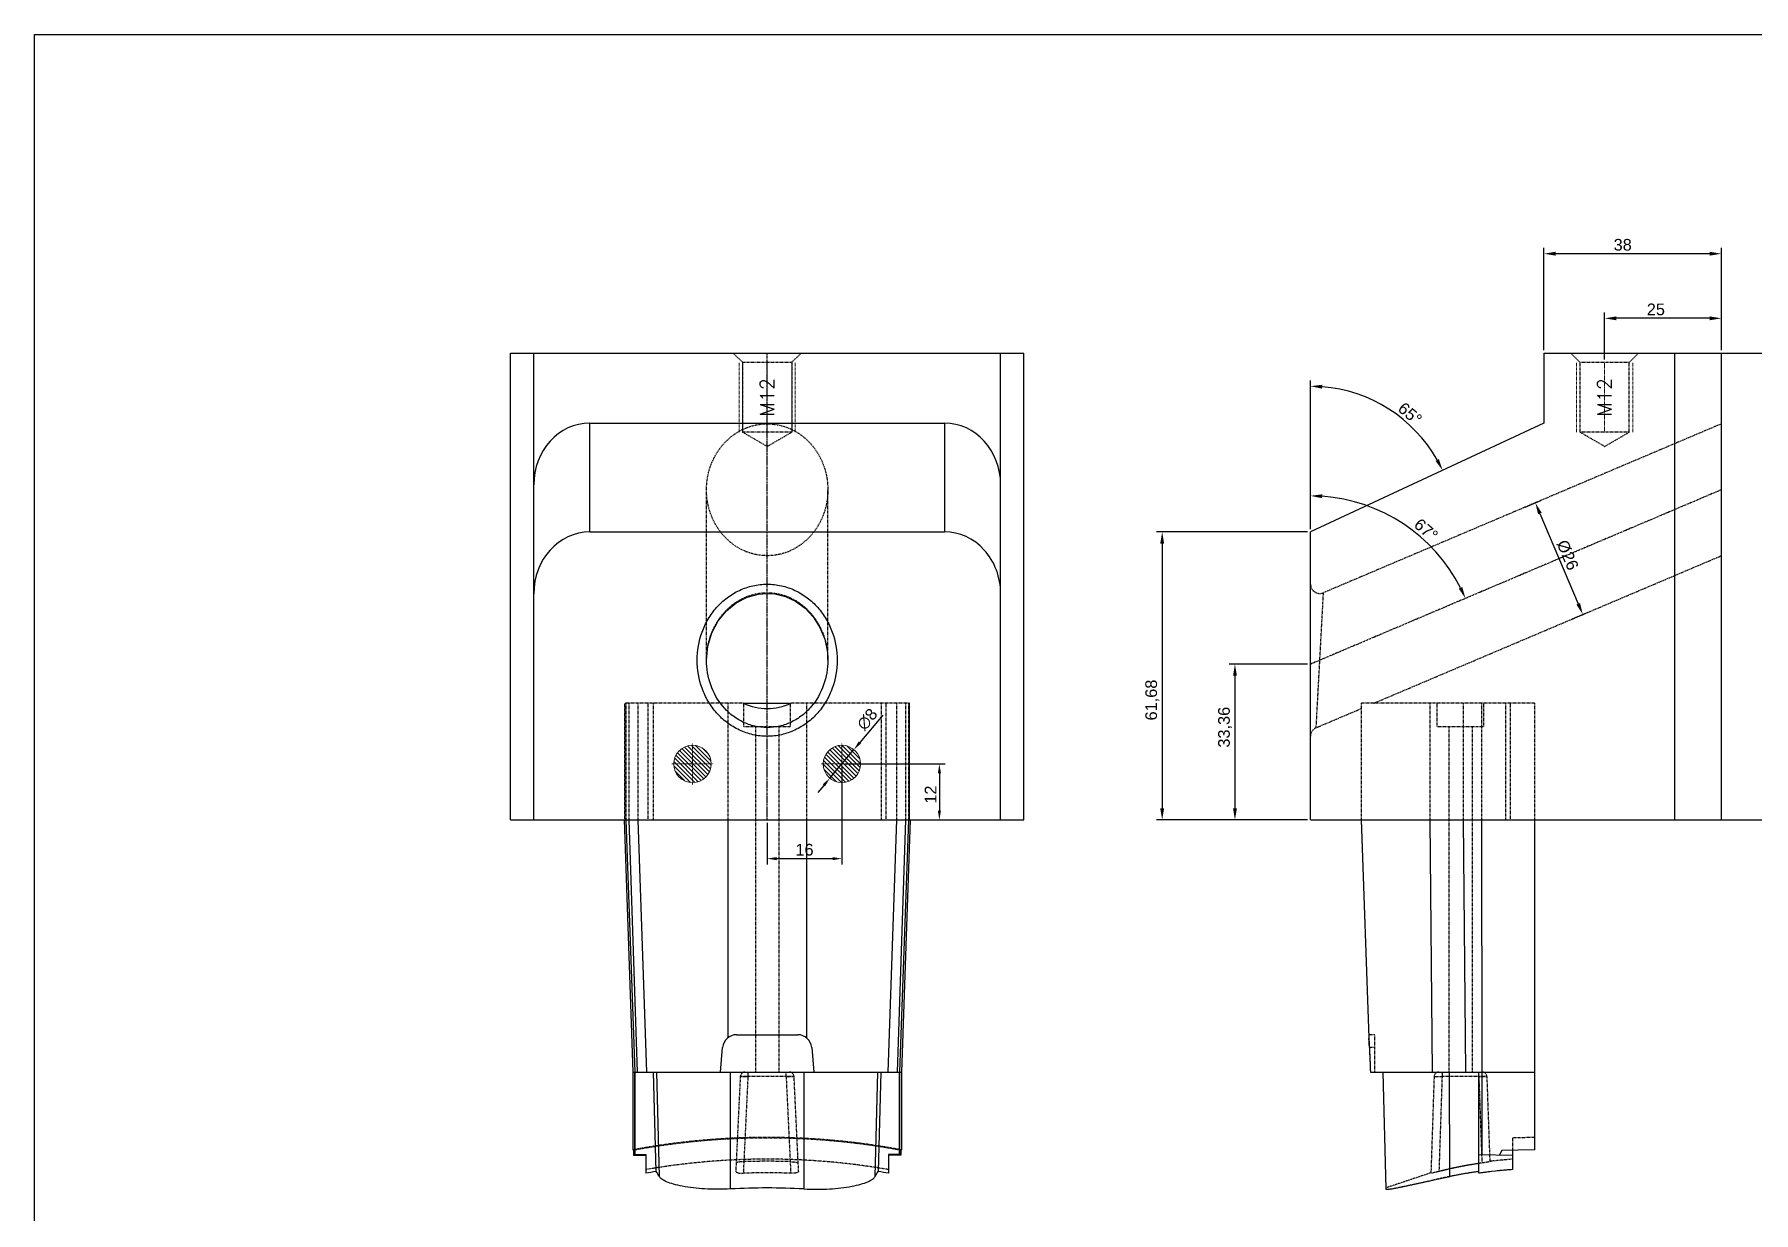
# Model space of a CAD drawing. Header units: millimetres. Extents: x 2676 to 3366, y 1408 to 1905.
# Drawn here: x 2675.9 to 3044.1, y 1652.3 to 1904.7 of the extents above; entities that cross this region are included whole.
import ezdxf
from ezdxf.enums import TextEntityAlignment as Align

# ---------------------------------------------------------------- set-up
doc = ezdxf.new("R2010")
doc.units = ezdxf.units.MM
doc.linetypes.add('CENTER', pattern=[0.6, 0.375, -0.075, 0.075, -0.075])
doc.linetypes.add('HIDDEN', pattern=[0.2, 0.1, -0.1])
doc.layers.add('DEFAULT_2', color=8, linetype='HIDDEN')
doc.layers.add('dim', color=3, linetype='Continuous')
doc.layers.add('insert', color=85, linetype='Continuous', lineweight=20)
doc.layers.add('screw', color=33, linetype='Continuous', lineweight=13)
doc.styles.get("Standard").update_dxf_attribs({"font": 'arial.ttf'})
doc.styles.add('TXT', font='txt.shx', dxfattribs={"bigfont": 'gbcbig.shx'})
doc.dimstyles.new('ISO-25', dxfattribs={"dimtxt": 2.5, "dimasz": 2.5, "dimexe": 1.25, "dimexo": 0.625, "dimtad": 1, "dimtxsty": 'Standard', "dimcen": 2.5, "dimadec": 0, "dimazin": 0, "dimtfac": 1, "dimtmove": 0, "dimatfit": 3, "dimfxl": 0, "dimarcsym": 0})

# ---------------------------------------------------------------- blocks, each defined once
blk = doc.blocks.new('*D46')
at = {"color": 0, "lineweight": -2, "transparency": 16777216}
for p, q in [((3012.16, 1835.05), (3012.16, 1845.11)), ((3037.16, 1837.05), (3037.16, 1845.11)), ((3034.66, 1843.86), (3014.66, 1843.86))]:
    blk.add_line(p, q, dxfattribs=at)
at = {"color": 0, "transparency": 16777216}
for points in [[(3014.66, 1844.27), (3014.66, 1843.44), (3012.16, 1843.86)], [(3034.66, 1844.27), (3034.66, 1843.44), (3037.16, 1843.86)]]:
    blk.add_solid(points, dxfattribs=at)
at = {"layer": 'Defpoints', "color": 0, "transparency": 16777216}
for p in [(3012.16, 1843.86), (3012.16, 1834.43), (3037.16, 1836.43)]:
    blk.add_point(p, dxfattribs=at)
at = {"color": 0, "transparency": 16777216, "insert": (3023.13, 1845.76), "char_height": 2.5, "attachment_point": 5}
blk.add_mtext('25', dxfattribs=at)
blk = doc.blocks.new('*D47')
at = {"color": 0, "lineweight": -2, "transparency": 16777216}
for p, q in [((2999.16, 1837.05), (2999.16, 1858.95)), ((3034.66, 1857.7), (3001.66, 1857.7)), ((3037.16, 1837.05), (3037.16, 1858.95))]:
    blk.add_line(p, q, dxfattribs=at)
at = {"color": 0, "transparency": 16777216}
for points in [[(3001.66, 1858.12), (3001.66, 1857.29), (2999.16, 1857.7)], [(3034.66, 1858.12), (3034.66, 1857.29), (3037.16, 1857.7)]]:
    blk.add_solid(points, dxfattribs=at)
at = {"layer": 'Defpoints', "color": 0, "transparency": 16777216}
for p in [(2999.16, 1857.7), (2999.16, 1836.43), (3037.16, 1836.43)]:
    blk.add_point(p, dxfattribs=at)
at = {"color": 0, "transparency": 16777216, "insert": (3016.03, 1859.6), "char_height": 2.5, "attachment_point": 5}
blk.add_mtext('38', dxfattribs=at)
blk = doc.blocks.new('*D48')
at = {"color": 0, "lineweight": -2, "transparency": 16777216}
for p, q in [((2948.54, 1798.11), (2916.15, 1798.11)), ((2917.4, 1795.61), (2917.4, 1738.93)), ((2948.54, 1736.43), (2916.15, 1736.43))]:
    blk.add_line(p, q, dxfattribs=at)
at = {"color": 0, "transparency": 16777216}
for points in [[(2916.98, 1795.61), (2917.82, 1795.61), (2917.4, 1798.11)], [(2916.98, 1738.93), (2917.82, 1738.93), (2917.4, 1736.43)]]:
    blk.add_solid(points, dxfattribs=at)
at = {"layer": 'Defpoints', "color": 0, "transparency": 16777216}
for p in [(2949.16, 1798.11), (2917.4, 1736.43), (2949.16, 1736.43)]:
    blk.add_point(p, dxfattribs=at)
at = {"color": 0, "transparency": 16777216, "insert": (2915.27, 1762.1), "char_height": 2.5, "attachment_point": 5, "rotation": 90}
blk.add_mtext('61,68', dxfattribs=at)
blk = doc.blocks.new('*D49')
at = {"color": 0, "lineweight": -2, "transparency": 16777216}
for p, q in [((2948.54, 1769.79), (2931.73, 1769.79)), ((2932.98, 1767.29), (2932.98, 1738.93)), ((2948.54, 1736.43), (2931.73, 1736.43))]:
    blk.add_line(p, q, dxfattribs=at)
at = {"color": 0, "transparency": 16777216}
for points in [[(2932.57, 1767.29), (2933.4, 1767.29), (2932.98, 1769.79)], [(2932.57, 1738.93), (2933.4, 1738.93), (2932.98, 1736.43)]]:
    blk.add_solid(points, dxfattribs=at)
at = {"layer": 'Defpoints', "color": 0, "transparency": 16777216}
for p in [(2949.16, 1769.79), (2932.98, 1736.43), (2949.16, 1736.43)]:
    blk.add_point(p, dxfattribs=at)
at = {"color": 0, "transparency": 16777216, "insert": (2930.86, 1756.28), "char_height": 2.5, "attachment_point": 5, "rotation": 90}
blk.add_mtext('33,36', dxfattribs=at)
blk = doc.blocks.new('*D50')
at = {"color": 0, "lineweight": -2, "transparency": 16777216}
blk.add_line((2949.16, 1798.73), (2949.16, 1807.09), dxfattribs=at)
blk.add_arc((2949.16, 1769.79), 36.05, 26.9739, 86.0261, dxfattribs=at)
at = {"color": 0, "transparency": 16777216}
for points in [[(2951.65, 1805.33), (2951.68, 1806.17), (2949.16, 1805.84)], [(2981.67, 1786.31), (2980.92, 1785.96), (2982.35, 1783.87)]]:
    blk.add_solid(points, dxfattribs=at)
at = {"layer": 'Defpoints', "color": 0, "transparency": 16777216}
for p in [(3037.16, 1807.14), (2962.86, 1803.13), (2949.16, 1798.11), (2949.16, 1769.79), (2949.16, 1736.43)]:
    blk.add_point(p, dxfattribs=at)
at = {"color": 0, "transparency": 16777216, "insert": (2973.91, 1798.56), "char_height": 2.5, "attachment_point": 5, "rotation": 319.3014}
blk.add_mtext('67°', dxfattribs=at)
blk = doc.blocks.new('*D51')
at = {"color": 0, "lineweight": -2, "transparency": 16777216}
blk.add_line((2949.16, 1798.73), (2949.16, 1830.57), dxfattribs=at)
blk.add_arc((2949.16, 1798.11), 31.21, 29.591, 85.409, dxfattribs=at)
at = {"color": 0, "transparency": 16777216}
for points in [[(2951.64, 1828.8), (2951.68, 1829.63), (2949.16, 1829.32)], [(2976.67, 1813.71), (2975.93, 1813.33), (2977.45, 1811.3)]]:
    blk.add_solid(points, dxfattribs=at)
at = {"layer": 'Defpoints', "color": 0, "transparency": 16777216}
for p in [(2960.69, 1827.11), (2999.16, 1821.43), (2949.16, 1798.11), (2949.16, 1798.11), (2949.16, 1736.43)]:
    blk.add_point(p, dxfattribs=at)
at = {"color": 0, "transparency": 16777216, "insert": (2970.48, 1823.44), "char_height": 2.5, "attachment_point": 5, "rotation": 319.9171}
blk.add_mtext('65°', dxfattribs=at)
blk = doc.blocks.new('*D52')
at = {"color": 0, "lineweight": -2, "transparency": 16777216}
for p, q in [((2995.13, 1803.42), (2998.47, 1804.84)), ((2998.3, 1802.05), (3006.51, 1782.72)), ((3005.29, 1779.49), (3008.63, 1780.91))]:
    blk.add_line(p, q, dxfattribs=at)
at = {"color": 0, "transparency": 16777216}
for points in [[(2998.68, 1802.21), (2997.92, 1801.89), (2997.32, 1804.35)], [(3006.89, 1782.88), (3006.12, 1782.56), (3007.48, 1780.42)]]:
    blk.add_solid(points, dxfattribs=at)
at = {"layer": 'Defpoints', "color": 0, "transparency": 16777216}
for p in [(2994.55, 1803.18), (3004.71, 1779.24), (3007.48, 1780.42)]:
    blk.add_point(p, dxfattribs=at)
at = {"color": 0, "transparency": 16777216, "insert": (3004.22, 1793.15), "char_height": 2.5, "attachment_point": 5, "rotation": 293}
blk.add_mtext('%%c26', dxfattribs=at)
blk = doc.blocks.new('*D53')
at = {"color": 0, "lineweight": -2, "transparency": 16777216}
for p, q in [((3032.64, 1836.43), (3060.01, 1836.43)), ((3058.76, 1833.93), (3058.76, 1738.93)), ((3032.64, 1736.43), (3060.01, 1736.43))]:
    blk.add_line(p, q, dxfattribs=at)
at = {"color": 0, "transparency": 16777216}
for points in [[(3058.35, 1833.93), (3059.18, 1833.93), (3058.76, 1836.43)], [(3058.35, 1738.93), (3059.18, 1738.93), (3058.76, 1736.43)]]:
    blk.add_solid(points, dxfattribs=at)
at = {"layer": 'Defpoints', "color": 0, "transparency": 16777216}
for p in [(3032.02, 1836.43), (3032.02, 1736.43), (3058.76, 1736.43)]:
    blk.add_point(p, dxfattribs=at)
at = {"color": 0, "transparency": 16777216, "insert": (3056.86, 1789.9), "char_height": 2.5, "attachment_point": 5, "rotation": 90}
blk.add_mtext('100', dxfattribs=at)
blk = doc.blocks.new('*D54')
at = {"layer": 'Defpoints', "color": 0, "transparency": 16777216}
for p in [(2848.8, 1748.43), (2832.8, 1736.43), (2848.8, 1728.13)]:
    blk.add_point(p, dxfattribs=at)
at = {"layer": 'dim', "color": 0, "lineweight": -2, "transparency": 16777216}
for p, q in [((2848.8, 1747.8), (2848.8, 1726.88)), ((2832.8, 1735.8), (2832.8, 1726.88)), ((2834.8, 1728.13), (2846.8, 1728.13))]:
    blk.add_line(p, q, dxfattribs=at)
at = {"layer": 'dim', "color": 0, "transparency": 16777216}
for points in [[(2834.8, 1728.47), (2834.8, 1727.8), (2832.8, 1728.13)], [(2846.8, 1728.47), (2846.8, 1727.8), (2848.8, 1728.13)]]:
    blk.add_solid(points, dxfattribs=at)
at = {"layer": 'dim', "color": 0, "transparency": 16777216, "insert": (2840.8, 1730.03), "char_height": 2.5, "attachment_point": 5}
blk.add_mtext('16', dxfattribs=at)
blk = doc.blocks.new('insert_cir_8')
at = {"layer": 'insert'}
h = blk.add_hatch(dxfattribs=at)
h.set_pattern_fill('_ANSI31', color=123, scale=0.2, angle=90)
h.set_pattern_definition([(135, (1868.07995, -100.108), (-0.4490128, -0.4490128), [])])
h.paths.add_polyline_path([(-4, 0, 1), (4, 0, 1)])
at = {"layer": 'insert', "color": 1, "linetype": 'CENTER', "ltscale": 0.248791}
for p, q in [((0, -4.4), (0, 4.4)), ((-4.4, 0), (4.4, 0))]:
    blk.add_line(p, q, dxfattribs=at)
at = {"layer": 'insert'}
blk.add_circle((0, 0), 4, dxfattribs=at)
blk = doc.blocks.new('*D55')
at = {"layer": 'Defpoints', "color": 0, "transparency": 16777216}
for p in [(2851.37, 1751.49), (2846.23, 1745.36)]:
    blk.add_point(p, dxfattribs=at)
at = {"layer": 'dim', "color": 0, "lineweight": -2, "transparency": 16777216}
for p, q in [((2857.55, 1758.85), (2852.66, 1753.02)), ((2846.23, 1745.36), (2851.37, 1751.49)), ((2844.94, 1743.83), (2843.65, 1742.3))]:
    blk.add_line(p, q, dxfattribs=at)
at = {"layer": 'dim', "color": 0, "transparency": 16777216}
for points in [[(2852.4, 1753.23), (2852.91, 1752.8), (2851.37, 1751.49)], [(2844.68, 1744.05), (2845.19, 1743.62), (2846.23, 1745.36)]]:
    blk.add_solid(points, dxfattribs=at)
at = {"layer": 'dim', "color": 0, "transparency": 16777216, "insert": (2854.24, 1757.97), "char_height": 2.5, "attachment_point": 5, "rotation": 49.9708}
blk.add_mtext('∅8', dxfattribs=at)
blk = doc.blocks.new('*D56')
at = {"layer": 'Defpoints', "color": 0, "transparency": 16777216}
for p in [(2848.8, 1748.43), (2848.8, 1736.43), (2869.68, 1736.43)]:
    blk.add_point(p, dxfattribs=at)
at = {"layer": 'dim', "color": 0, "lineweight": -2, "transparency": 16777216}
for p, q in [((2849.42, 1748.43), (2870.93, 1748.43)), ((2869.68, 1746.43), (2869.68, 1738.43)), ((2849.42, 1736.43), (2870.93, 1736.43))]:
    blk.add_line(p, q, dxfattribs=at)
at = {"layer": 'dim', "color": 0, "transparency": 16777216}
for points in [[(2869.35, 1746.43), (2870.02, 1746.43), (2869.68, 1748.43)], [(2869.35, 1738.43), (2870.02, 1738.43), (2869.68, 1736.43)]]:
    blk.add_solid(points, dxfattribs=at)
at = {"layer": 'dim', "color": 0, "transparency": 16777216, "insert": (2867.8, 1741.85), "char_height": 2.5, "attachment_point": 5, "rotation": 90}
blk.add_mtext('12', dxfattribs=at)

msp = doc.modelspace()

# ---------------------------------------------------------------- linework, layer by layer
at = {"color": 7, "linetype": 'Continuous'}
for p, q in [((2777.798, 1736.425), (2777.798, 1836.425)), ((2777.798, 1836.425), (2887.798, 1836.425)), ((2782.798, 1736.425), (2782.798, 1836.425)), ((2882.798, 1736.425), (2882.798, 1836.425)), ((2887.798, 1736.425), (2887.798, 1836.425)), ((2999.163, 1836.425), (2999.163, 1821.425)), ((2999.163, 1836.425), (3037.163, 1836.425)), ((3027.163, 1736.425), (3027.163, 1836.425)), ((3037.163, 1736.425), (3037.163, 1836.425)), ((2794.798, 1798.11), (2794.798, 1821.425)), ((2794.798, 1821.425), (2870.798, 1821.425)), ((2870.798, 1821.425), (2870.798, 1798.11)), ((2999.163, 1821.425), (2949.163, 1798.11)), ((2794.798, 1798.11), (2870.798, 1798.11)), ((2949.163, 1736.425), (2949.163, 1798.11)), ((2819.798, 1770.634), (2819.798, 1770.639)), ((2845.798, 1770.634), (2845.798, 1770.632)), ((2827.671, 1761.425), (2837.925, 1761.425)), ((2777.798, 1736.425), (2887.798, 1736.425)), ((2802.139, 1736.425), (2804.026, 1682.419)), ((2802.549, 1736.425), (2804.433, 1682.419)), ((2803.144, 1736.425), (2804.962, 1682.419)), ((2805.114, 1736.425), (2806.932, 1682.419)), ((2824.376, 1736.425), (2824.376, 1689.764)), ((2841.22, 1736.425), (2841.22, 1689.764)), ((2860.482, 1736.425), (2858.664, 1682.419)), ((2862.452, 1736.425), (2860.634, 1682.419)), ((2863.048, 1736.425), (2861.163, 1682.419)), ((2863.458, 1736.425), (2861.57, 1682.419)), ((2949.163, 1736.425), (3037.163, 1736.425)), ((2960.042, 1736.425), (2961.672, 1689.764)), ((2974.726, 1736.425), (2975.225, 1682.419)), ((2981.894, 1736.425), (2982.394, 1682.419)), ((2985.778, 1736.425), (2985.846, 1682.419)), ((2997.163, 1736.425), (2997.163, 1665.76)), ((2826.247, 1690.419), (2839.349, 1690.419)), ((2822.798, 1682.419), (2823.258, 1687.68)), ((2842.338, 1687.68), (2842.798, 1682.419)), ((2804.026, 1682.419), (2804.026, 1665.76)), ((2804.026, 1682.419), (2804.433, 1682.419)), ((2804.433, 1682.419), (2804.433, 1664.727)), ((2804.47, 1664.738), (2804.47, 1682.419)), ((2804.47, 1682.419), (2861.126, 1682.419)), ((2809.021, 1661.111), (2808.461, 1682.419)), ((2809.091, 1682.419), (2809.674, 1660.053)), ((2824.953, 1657.387), (2824.953, 1682.419)), ((2840.643, 1682.419), (2840.643, 1657.387)), ((2855.922, 1660.053), (2856.505, 1682.419)), ((2857.136, 1682.419), (2856.575, 1661.111)), ((2861.126, 1664.738), (2861.126, 1682.419)), ((2861.163, 1682.419), (2861.163, 1664.727)), ((2861.163, 1682.419), (2861.57, 1682.419)), ((2861.57, 1682.419), (2861.57, 1665.76)), ((2961.997, 1682.419), (2997.163, 1682.419)), ((2964.628, 1682.419), (2965.283, 1657.387)), ((2979.025, 1660.053), (2978.966, 1682.419)), ((2985.203, 1660.741), (2985.203, 1682.419)), ((2985.846, 1682.419), (2985.846, 1664.727)), ((2804.278, 1665.62), (2804.026, 1665.76)), ((2804.196, 1665.666), (2804.196, 1664.612)), ((2804.196, 1664.612), (2804.433, 1664.727)), ((2804.196, 1664.612), (2806.794, 1664.612)), ((2804.298, 1664.662), (2804.278, 1665.62)), ((2804.47, 1664.738), (2806.794, 1664.738)), ((2806.794, 1664.738), (2806.794, 1660.741)), ((2858.802, 1664.738), (2858.802, 1660.741)), ((2861.126, 1664.738), (2858.802, 1664.738)), ((2861.4, 1664.612), (2858.802, 1664.612)), ((2861.4, 1664.612), (2861.163, 1664.727)), ((2861.318, 1665.62), (2861.298, 1664.662)), ((2861.57, 1665.76), (2861.318, 1665.62)), ((2861.4, 1665.666), (2861.4, 1664.612)), ((2985.203, 1664.738), (2992.44, 1664.612)), ((2990.161, 1665.62), (2989.611, 1664.662)), ((2997.163, 1665.76), (2990.161, 1665.62)), ((2992.44, 1665.666), (2992.44, 1661.534))]:
    msp.add_line(p, q, dxfattribs=at)
at = {"color": 1, "linetype": 'CENTER', "ltscale": 1.243955}
msp.add_line((2832.798, 1736.425), (2832.798, 1836.425), dxfattribs=at)
msp.add_lwpolyline([(2675.855, 1904.679), (3366.176, 1904.679), (3366.176, 1407.512), (2675.855, 1407.512)], close=True)
at = {"color": 7, "linetype": 'Continuous'}
for points in [[(2819.798, 1770.639), (2820.085, 1773.62), (2820.942, 1776.495), (2822.303, 1779.067), (2824.078, 1781.234), (2826.176, 1782.934), (2828.503, 1784.126), (2830.954, 1784.785), (2832.798, 1784.93)], [(2832.798, 1784.93), (2834.411, 1784.819), (2836.699, 1784.27), (2838.894, 1783.259), (2840.914, 1781.799), (2842.677, 1779.923), (2844.111, 1777.674), (2845.142, 1775.116), (2845.703, 1772.357), (2845.798, 1770.632)]]:
    msp.add_lwpolyline(points, dxfattribs=at)
for centre, radius, start, end in [((2826.247, 1687.419), 3, 90, 175), ((2839.349, 1687.419), 3, 5, 90), ((5191.897, 1777.681), 2231.933, 182.311027, 182.446211), ((2832.798, 1511.425), 151.563, 99.02565, 99.87939), ((2832.798, 1511.425), 151.563, 80.12061, 80.97435), ((2996.902, 1574.291), 87.605, 97.67439, 101.77447), ((2998.405, 1573.74), 87.996, 93.88713, 98.6289), ((2832.798, 1509.81), 147.785, 86.95725, 93.04275)]:
    msp.add_arc(centre, radius, start, end, dxfattribs=at)
for centre, major_axis, ratio, start_param, end_param in [((2794.798, 1808.184), (0, 13.241), 0.9063078, 0, 1.5707963), ((2870.798, 1808.184), (0, 13.241), 0.9063078, -1.5707963, 0), ((2794.798, 1784.869), (0, 13.241), 0.9063078, 0, 1.5707963), ((2870.798, 1784.869), (0, -13.241), 0.9063078, 1.5707963, 3.1415927), ((2832.798, 1774.403), (0, 14.123), 0.9205049, 2.7362133, 3.546972), ((2819.499, 1664.718), (15.075, 0), 0.0174551, 3.0628674, 3.105604), ((2846.098, 1664.718), (15.075, 0), 0.0174551, 0.0359887, 0.0787252)]:
    msp.add_ellipse(centre, major_axis=major_axis, ratio=ratio, start_param=start_param, end_param=end_param, dxfattribs=at)
for points, knots in [([(2832.798, 1754.339), (2831.775, 1754.339), (2829.723, 1754.568), (2826.801, 1755.577), (2824.159, 1757.181), (2821.899, 1759.287), (2820.089, 1761.789), (2818.339, 1765.502), (2817.438, 1770.635), (2818.339, 1775.768), (2820.09, 1779.48), (2821.899, 1781.982), (2824.159, 1784.088), (2826.801, 1785.692), (2829.723, 1786.7), (2831.775, 1786.93), (2832.798, 1786.93)], [0, 0, 0, 0, 0.0625418, 0.1250834, 0.187637, 0.2501975, 0.3127658, 0.3753395, 0.5000133, 0.6246828, 0.6872516, 0.7498142, 0.8123688, 0.8749182, 0.9374592, 1, 1, 1, 1]), ([(2832.798, 1786.93), (2833.821, 1786.93), (2835.873, 1786.7), (2838.795, 1785.692), (2841.437, 1784.087), (2843.697, 1781.982), (2845.507, 1779.479), (2847.258, 1775.767), (2848.158, 1770.634), (2847.257, 1765.5), (2845.506, 1761.789), (2843.697, 1759.287), (2841.437, 1757.181), (2838.795, 1755.577), (2835.873, 1754.568), (2833.821, 1754.339), (2832.798, 1754.339)], [0, 0, 0, 0, 0.0625418, 0.1250834, 0.187637, 0.2501975, 0.3127658, 0.3753395, 0.5000133, 0.6246828, 0.6872516, 0.7498142, 0.8123688, 0.8749182, 0.9374592, 1, 1, 1, 1]), ([(2832.798, 1756.18), (2831.9, 1756.18), (2830.098, 1756.389), (2827.542, 1757.305), (2825.245, 1758.752), (2822.653, 1761.256), (2820.399, 1765.242), (2819.798, 1768.846), (2819.798, 1770.634)], [0, 0, 0, 0, 0.125291, 0.2505653, 0.3758372, 0.50109, 0.7504989, 1, 1, 1, 1]), ([(2845.798, 1770.632), (2845.798, 1768.844), (2845.196, 1765.241), (2842.943, 1761.255), (2840.351, 1758.751), (2838.054, 1757.304), (2835.498, 1756.389), (2833.696, 1756.18), (2832.798, 1756.18)], [0, 0, 0, 0, 0.2495058, 0.4989076, 0.624155, 0.7494249, 0.8747044, 1, 1, 1, 1]), ([(2961.672, 1689.764), (2961.677, 1689.622), (2961.713, 1688.928), (2961.756, 1688.234), (2961.779, 1687.68)], [0, 0, 0, 0, 0.2036731, 1, 1, 1, 1]), ([(2809.674, 1660.053), (2809.621, 1660.156), (2809.426, 1660.522), (2809.205, 1660.875), (2809.021, 1661.111)], [0, 0, 0, 0, 0.2788136, 1, 1, 1, 1]), ([(2855.922, 1660.053), (2855.975, 1660.156), (2856.17, 1660.522), (2856.391, 1660.875), (2856.575, 1661.111)], [0, 0, 0, 0, 0.2788131, 1, 1, 1, 1]), ([(2824.953, 1657.387), (2823.106, 1657.289), (2819.644, 1657.286), (2815.55, 1657.731), (2812.842, 1658.345), (2811.354, 1658.84), (2810.304, 1659.364), (2809.794, 1659.818), (2809.674, 1660.053)], [0, 0, 0, 0, 0.3504898, 0.6544311, 0.7772408, 0.8762646, 0.9500489, 1, 1, 1, 1]), ([(2840.643, 1657.387), (2842.491, 1657.289), (2845.953, 1657.286), (2850.046, 1657.731), (2852.755, 1658.345), (2854.242, 1658.84), (2855.292, 1659.364), (2855.802, 1659.818), (2855.922, 1660.053)], [0, 0, 0, 0, 0.350521, 0.6544557, 0.7772648, 0.8762734, 0.9500549, 1, 1, 1, 1]), ([(2965.283, 1657.387), (2965.284, 1657.358), (2965.354, 1657.325), (2965.442, 1657.316), (2965.621, 1657.31), (2965.917, 1657.337), (2966.601, 1657.429), (2967.736, 1657.641), (2969.409, 1657.987), (2971.449, 1658.428), (2973.788, 1658.938), (2976.345, 1659.489), (2978.117, 1659.863), (2979.025, 1660.053)], [0, 0, 0, 0, 0.006245, 0.0122091, 0.020404, 0.0436933, 0.076161, 0.1673647, 0.2905568, 0.4410351, 0.613305, 0.8017384, 1, 1, 1, 1])]:
    msp.add_open_spline(points, degree=3, knots=knots, dxfattribs=at)
at = {"layer": 'DEFAULT_2', "color": 8, "linetype": 'HIDDEN'}
for p, q in [((2825.548, 1836.425), (2827.548, 1834.425)), ((2827.548, 1834.425), (2827.548, 1819.456)), ((2838.048, 1834.425), (2827.548, 1834.425)), ((2840.048, 1836.425), (2838.048, 1834.425)), ((2838.048, 1834.425), (2838.048, 1819.456)), ((3006.913, 1834.425), (3004.913, 1836.425)), ((3006.913, 1819.456), (3006.913, 1834.425)), ((3017.413, 1834.425), (3006.913, 1834.425)), ((3017.413, 1834.425), (3019.413, 1836.425)), ((3017.413, 1819.456), (3017.413, 1834.425)), ((2832.798, 1816.425), (2827.548, 1819.456)), ((2838.048, 1819.456), (2827.548, 1819.456)), ((2832.798, 1816.425), (2838.048, 1819.456)), ((3037.163, 1821.262), (2951.945, 1785.089)), ((3012.163, 1816.425), (3006.913, 1819.456)), ((3017.413, 1819.456), (3006.913, 1819.456)), ((3012.163, 1816.425), (3017.413, 1819.456)), ((2819.798, 1770.634), (2819.798, 1807.139)), ((2845.798, 1770.634), (2845.798, 1807.139)), ((2962.739, 1761.425), (3037.163, 1793.016)), ((2950.382, 1756.18), (2951.945, 1785.089)), ((2802.322, 1736.425), (2802.322, 1761.425)), ((2827.671, 1761.425), (2802.325, 1761.425)), ((2802.359, 1761.425), (2802.359, 1736.425)), ((2802.549, 1761.425), (2802.549, 1736.425)), ((2803.144, 1761.425), (2803.144, 1736.425)), ((2805.114, 1761.425), (2805.114, 1736.425)), ((2807.322, 1736.425), (2807.322, 1761.425)), ((2808.359, 1761.425), (2808.359, 1736.425)), ((2824.376, 1761.425), (2824.376, 1736.425)), ((2827.798, 1756.425), (2827.798, 1761.425)), ((2837.798, 1756.425), (2837.798, 1761.425)), ((2863.274, 1761.425), (2837.925, 1761.425)), ((2841.22, 1761.425), (2841.22, 1736.425)), ((2857.238, 1761.425), (2857.238, 1736.425)), ((2858.274, 1736.425), (2858.274, 1761.425)), ((2860.482, 1761.425), (2860.482, 1736.425)), ((2862.452, 1761.425), (2862.452, 1736.425)), ((2863.048, 1761.425), (2863.048, 1736.425)), ((2863.234, 1761.425), (2863.234, 1736.425)), ((2863.271, 1736.425), (2863.271, 1761.425)), ((2950.382, 1756.18), (2960.042, 1760.28)), ((2960.042, 1761.425), (2960.042, 1736.425)), ((2997.163, 1761.425), (2960.042, 1761.425)), ((2974.726, 1761.425), (2974.726, 1736.425)), ((2976.277, 1756.425), (2976.277, 1761.425)), ((2981.894, 1761.425), (2981.894, 1736.425)), ((2985.778, 1761.425), (2985.778, 1736.425)), ((2986.277, 1756.425), (2986.277, 1761.425)), ((2990.947, 1761.425), (2990.947, 1736.425)), ((2991.983, 1736.425), (2991.983, 1761.425)), ((2997.163, 1761.425), (2997.163, 1736.425)), ((2827.798, 1756.425), (2837.798, 1756.425)), ((2830.298, 1756.425), (2830.298, 1682.419)), ((2835.298, 1756.425), (2835.298, 1682.419)), ((2976.277, 1756.425), (2986.276, 1756.425)), ((2978.777, 1756.425), (2978.777, 1682.419)), ((2983.777, 1756.425), (2983.777, 1682.419)), ((2962.928, 1690.419), (2961.649, 1690.419)), ((2962.928, 1682.419), (2962.928, 1690.419)), ((2961.726, 1688.741), (2961.72, 1688.837)), ((2962.928, 1687.68), (2961.779, 1687.68)), ((2804.433, 1682.419), (2804.47, 1682.419)), ((2827.031, 1681.462), (2826.063, 1661.132)), ((2827.752, 1660.748), (2828.738, 1681.447)), ((2828.738, 1681.449), (2828.738, 1682.419)), ((2836.858, 1681.447), (2828.738, 1681.447)), ((2836.858, 1681.447), (2836.858, 1682.419)), ((2836.858, 1681.447), (2837.844, 1660.748)), ((2839.533, 1661.132), (2838.565, 1681.462)), ((2861.126, 1682.419), (2861.163, 1682.419)), ((2975.632, 1681.447), (2974.951, 1660.748)), ((2977.34, 1681.462), (2976.67, 1661.132)), ((2977.34, 1682.419), (2977.34, 1681.462)), ((2985.216, 1681.462), (2977.34, 1681.462)), ((2985.216, 1681.462), (2985.87, 1662.939)), ((2986.924, 1681.449), (2987.566, 1663.229)), ((2997.163, 1668.419), (2992.44, 1668.296)), ((2992.44, 1668.295), (2992.44, 1665.666)), ((2974.953, 1660.834), (2965.279, 1657.596)), ((2992.44, 1663.77), (2987.563, 1663.309))]:
    msp.add_line(p, q, dxfattribs=at)
at = {"layer": 'DEFAULT_2', "color": 1, "linetype": 'CENTER', "ltscale": 1.078696}
msp.add_line((3037.163, 1807.139), (2949.163, 1769.785), dxfattribs=at)
at = {"layer": 'DEFAULT_2', "color": 8, "linetype": 'HIDDEN'}
for centre, radius, start, end in [((2951.163, 1786.93), 2, 180, 293), ((2951.163, 1754.339), 2, 113, 180), ((2879.43, 1684.017), 82.431, 2.964, 3.2858), ((2905.263, 1685.369), 56.563, 2.55532, 2.94928), ((2911.691, 1685.658), 50.128, 2.31206, 2.55239), ((5220.642, 1778.795), 2260.7, 182.309854, 182.443317), ((2828.035, 1681.414), 1.005, 90, 177.27254), ((2837.561, 1681.414), 1.005, 2.72746, 90), ((2976.637, 1681.414), 1.005, 90, 178.11338), ((2985.919, 1681.414), 1.005, 2.02008, 90), ((2832.798, 1511.425), 156.994, 79.43973, 100.56027), ((2832.798, 1511.425), 156.871, 79.49449, 100.50551), ((2832.798, 1511.425), 152.345, 80.17182, 99.82818), ((2832.798, 1512.749), 148.086, 88.04733, 91.95267), ((2832.798, 1510.758), 152.551, 88.14885, 91.85115), ((2998.412, 1574.775), 89.052, 98.09681, 104.13188), ((2998.408, 1574.796), 89.03, 98.53075, 104.13263), ((2996.905, 1574.272), 87.624, 99.43688, 100.4077), ((2996.891, 1574.356), 87.539, 99.04094, 99.43678), ((2996.915, 1574.199), 87.698, 97.67493, 99.04045), ((2998.421, 1574.703), 89.125, 98.096, 98.53017), ((2998.396, 1573.809), 87.927, 97.04793, 98.62987), ((2998.402, 1573.768), 87.968, 93.88648, 96.05397), ((2960.007, 1696.329), 39.447, 280.00961, 280.97105), ((2931.171, 1838.516), 184.532, 281.7592, 282.06954), ((2868.609, 2131.424), 484.046, 282.06154, 282.29599), ((3104.128, 1060.345), 612.617, 101.783323, 102.123745), ((2996.871, 1574.45), 87.443, 100.40698, 101.77607)]:
    msp.add_arc(centre, radius, start, end, dxfattribs=at)
msp.add_ellipse((2832.798, 1807.139), major_axis=(0, -14.123), ratio=0.9205049, dxfattribs=at)
for points, knots in [([(2819.798, 1770.639), (2819.799, 1772.427), (2820.4, 1776.029), (2822.654, 1780.015), (2825.246, 1782.518), (2827.542, 1783.964), (2830.098, 1784.879), (2831.9, 1785.089), (2832.798, 1785.089)], [0, 0, 0, 0, 0.2495059, 0.4989077, 0.6241551, 0.7494249, 0.8747045, 1, 1, 1, 1]), ([(2832.798, 1785.089), (2833.696, 1785.089), (2835.499, 1784.879), (2838.055, 1783.964), (2840.351, 1782.517), (2842.944, 1780.013), (2845.197, 1776.026), (2845.798, 1772.422), (2845.798, 1770.634)], [0, 0, 0, 0, 0.125291, 0.2505653, 0.3758372, 0.50109, 0.7504989, 1, 1, 1, 1]), ([(2961.692, 1689.336), (2961.69, 1689.374), (2961.682, 1689.517), (2961.675, 1689.66), (2961.672, 1689.764)], [0, 0, 0, 0, 0.2693486, 1, 1, 1, 1]), ([(2961.72, 1688.837), (2961.718, 1688.881), (2961.708, 1689.047), (2961.698, 1689.213), (2961.692, 1689.336)], [0, 0, 0, 0, 0.2622834, 1, 1, 1, 1]), ([(2827.031, 1681.462), (2827.031, 1681.465), (2827.048, 1681.465), (2827.068, 1681.469), (2827.111, 1681.47), (2827.195, 1681.473), (2827.338, 1681.474), (2827.547, 1681.473), (2827.802, 1681.47), (2828.205, 1681.463), (2828.521, 1681.455), (2828.738, 1681.449)], [0, 0, 0, 0, 0.0052762, 0.0198539, 0.043755, 0.0768277, 0.1693171, 0.2935197, 0.4448567, 0.6176511, 1, 1, 1, 1]), ([(2828.738, 1681.447), (2828.521, 1681.453), (2828.205, 1681.461), (2827.803, 1681.468), (2827.547, 1681.471), (2827.338, 1681.472), (2827.195, 1681.472), (2827.111, 1681.469), (2827.068, 1681.469), (2827.048, 1681.464), (2827.031, 1681.465), (2827.031, 1681.462)], [0, 0, 0, 0, 0.3823796, 0.5551896, 0.7065433, 0.8307595, 0.9232514, 0.9563179, 0.9802086, 0.9947694, 1, 1, 1, 1]), ([(2836.858, 1681.449), (2837.076, 1681.455), (2837.392, 1681.463), (2837.794, 1681.47), (2838.049, 1681.473), (2838.258, 1681.474), (2838.402, 1681.473), (2838.485, 1681.47), (2838.528, 1681.469), (2838.548, 1681.465), (2838.565, 1681.465), (2838.565, 1681.462)], [0, 0, 0, 0, 0.382342, 0.5551342, 0.7064731, 0.8306796, 0.92317, 0.9562404, 0.9801398, 0.9947183, 1, 1, 1, 1]), ([(2838.565, 1681.462), (2838.565, 1681.465), (2838.548, 1681.464), (2838.528, 1681.469), (2838.485, 1681.469), (2838.402, 1681.472), (2838.258, 1681.472), (2838.049, 1681.471), (2837.794, 1681.468), (2837.392, 1681.461), (2837.076, 1681.453), (2836.858, 1681.447)], [0, 0, 0, 0, 0.0052252, 0.0197852, 0.0436776, 0.0767463, 0.1692373, 0.2934494, 0.4448013, 0.6176136, 1, 1, 1, 1]), ([(2975.632, 1681.447), (2975.632, 1681.45), (2975.648, 1681.453), (2975.685, 1681.46), (2975.785, 1681.464), (2975.938, 1681.469), (2976.149, 1681.472), (2976.403, 1681.472), (2976.806, 1681.47), (2977.122, 1681.466), (2977.34, 1681.462)], [0, 0, 0, 0, 0.0055839, 0.0202607, 0.0772866, 0.1697593, 0.2939058, 0.4451625, 0.6178619, 1, 1, 1, 1]), ([(2986.924, 1681.449), (2986.923, 1681.453), (2986.907, 1681.455), (2986.87, 1681.462), (2986.77, 1681.466), (2986.618, 1681.471), (2986.407, 1681.473), (2986.152, 1681.474), (2985.75, 1681.471), (2985.434, 1681.466), (2985.216, 1681.462)], [0, 0, 0, 0, 0.0055858, 0.0202645, 0.0772927, 0.1697662, 0.2939122, 0.4451673, 0.6178647, 1, 1, 1, 1]), ([(2985.216, 1681.462), (2985.434, 1681.466), (2985.75, 1681.471), (2986.152, 1681.474), (2986.407, 1681.473), (2986.618, 1681.471), (2986.77, 1681.466), (2986.87, 1681.462), (2986.907, 1681.455), (2986.923, 1681.453), (2986.924, 1681.449)], [0, 0, 0, 0, 0.3821309, 0.554826, 0.7060811, 0.8302296, 0.9227049, 0.9797338, 0.9944135, 1, 1, 1, 1]), ([(2826.063, 1661.132), (2826.06, 1661.066), (2826.172, 1660.964), (2826.343, 1660.893), (2826.649, 1660.806), (2827.124, 1660.748), (2827.532, 1660.741), (2827.752, 1660.748)], [0, 0, 0, 0, 0.1100746, 0.2025357, 0.3221729, 0.6323062, 1, 1, 1, 1]), ([(2827.87, 1663.229), (2827.651, 1663.222), (2827.244, 1663.199), (2826.716, 1663.14), (2826.365, 1663.068), (2826.198, 1663.004), (2826.15, 1662.959), (2826.149, 1662.939)], [0, 0, 0, 0, 0.3713079, 0.6877576, 0.9042991, 0.9664662, 1, 1, 1, 1]), ([(2837.726, 1663.229), (2837.945, 1663.222), (2838.352, 1663.199), (2838.88, 1663.14), (2839.231, 1663.068), (2839.398, 1663.004), (2839.446, 1662.959), (2839.447, 1662.939)], [0, 0, 0, 0, 0.3713229, 0.687763, 0.9042955, 0.9664642, 1, 1, 1, 1]), ([(2839.533, 1661.132), (2839.537, 1661.066), (2839.425, 1660.964), (2839.253, 1660.893), (2838.948, 1660.806), (2838.473, 1660.748), (2838.065, 1660.741), (2837.844, 1660.748)], [0, 0, 0, 0, 0.1100693, 0.2025162, 0.3221389, 0.6322752, 1, 1, 1, 1]), ([(2976.67, 1661.132), (2976.455, 1661.078), (2976.14, 1661), (2975.739, 1660.904), (2975.478, 1660.843), (2975.271, 1660.799), (2975.095, 1660.758), (2975.023, 1660.757), (2974.95, 1660.737), (2974.951, 1660.748)], [0, 0, 0, 0, 0.3775487, 0.5503022, 0.7029551, 0.8291413, 0.9233242, 0.9808199, 1, 1, 1, 1]), ([(2976.67, 1661.132), (2976.455, 1661.078), (2976.14, 1661), (2975.739, 1660.904), (2975.478, 1660.843), (2975.271, 1660.799), (2975.095, 1660.758), (2975.023, 1660.757), (2974.95, 1660.737), (2974.951, 1660.748)], [0, 0, 0, 0, 0.3775782, 0.5503451, 0.7029966, 0.8291696, 0.9233394, 0.9808277, 1, 1, 1, 1]), ([(2987.566, 1663.229), (2987.567, 1663.217), (2987.5, 1663.212), (2987.426, 1663.183), (2987.259, 1663.157), (2987.056, 1663.119), (2986.8, 1663.079), (2986.401, 1663.016), (2986.086, 1662.97), (2985.87, 1662.939)], [0, 0, 0, 0, 0.0208441, 0.0784874, 0.1713118, 0.2954939, 0.4464702, 0.6187069, 1, 1, 1, 1]), ([(2987.566, 1663.229), (2987.567, 1663.217), (2987.5, 1663.212), (2987.426, 1663.183), (2987.259, 1663.157), (2987.056, 1663.119), (2986.8, 1663.079), (2986.401, 1663.016), (2986.086, 1662.97), (2985.87, 1662.939)], [0, 0, 0, 0, 0.0208396, 0.078479, 0.1713031, 0.2954873, 0.4464711, 0.6187118, 1, 1, 1, 1]), ([(2965.283, 1657.387), (2965.284, 1657.348), (2965.469, 1657.297), (2965.583, 1657.313), (2965.682, 1657.319)], [0, 0, 0, 0, 0.2865348, 1, 1, 1, 1]), ([(2965.682, 1657.319), (2965.704, 1657.32), (2965.806, 1657.328), (2965.907, 1657.338), (2965.985, 1657.347)], [0, 0, 0, 0, 0.2236866, 1, 1, 1, 1]), ([(2965.985, 1657.347), (2966.048, 1657.355), (2966.342, 1657.393), (2966.634, 1657.442), (2966.864, 1657.482)], [0, 0, 0, 0, 0.2131155, 1, 1, 1, 1]), ([(2967.515, 1657.603), (2967.612, 1657.622), (2968.034, 1657.704), (2968.455, 1657.79), (2968.779, 1657.857)], [0, 0, 0, 0, 0.2310363, 1, 1, 1, 1]), ([(2971.693, 1658.482), (2971.872, 1658.521), (2972.615, 1658.682), (2973.359, 1658.844), (2973.923, 1658.966)], [0, 0, 0, 0, 0.2406368, 1, 1, 1, 1]), ([(2973.923, 1658.966), (2974.05, 1658.994), (2974.563, 1659.105), (2975.077, 1659.216), (2975.464, 1659.299)], [0, 0, 0, 0, 0.2457261, 1, 1, 1, 1])]:
    msp.add_open_spline(points, degree=3, knots=knots, dxfattribs=at)
at = {"layer": 'screw', "color": 92, "linetype": 'HIDDEN', "ltscale": 0.746373}
for p, q in [((2826.798, 1819.456), (2826.798, 1834.425)), ((2838.798, 1819.456), (2838.798, 1834.425)), ((3006.163, 1819.456), (3006.163, 1834.425)), ((3018.163, 1819.456), (3018.163, 1834.425))]:
    msp.add_line(p, q, dxfattribs=at)
at = {"layer": 'screw', "color": 8, "linetype": 'HIDDEN', "ltscale": 0.746373}
for p, q in [((2827.548, 1819.456), (2827.548, 1834.425)), ((2838.048, 1819.456), (2838.048, 1834.425)), ((3006.913, 1819.456), (3006.913, 1834.425)), ((3017.413, 1819.456), (3017.413, 1834.425))]:
    msp.add_line(p, q, dxfattribs=at)
at = {"layer": 'screw', "color": 1, "linetype": 'CENTER', "ltscale": 0.466483}
for p, q in [((2832.798, 1819.456), (2832.798, 1834.425)), ((3012.163, 1819.456), (3012.163, 1834.425))]:
    msp.add_line(p, q, dxfattribs=at)

# ---------------------------------------------------------------- block references
at = {"layer": 'insert'}
for p in [(2816.798, 1748.425), (2848.798, 1748.425)]:
    msp.add_blockref('insert_cir_8', p, dxfattribs=at)

# ---------------------------------------------------------------- texts
at = {"layer": 'screw', "color": 6, "linetype": 'HIDDEN', "ltscale": 0.746373, "style": 'TXT'}
for p in [(2832.798, 1826.941), (3012.163, 1826.941)]:
    msp.add_text('M12', height=3, rotation=90, dxfattribs=at).set_placement(p, align=Align.MIDDLE)

# ---------------------------------------------------------------- dimensions: what is measured, and where the dimension line sits
for base, p2, picture, middle in [((2999.163, 1857.702), (2999.163, 1836.425), '*D47', (3016.028, 1857.702)), ((3012.163, 1843.856), (3012.163, 1834.425), '*D46', (3023.13, 1843.856))]:
    dim = msp.add_linear_dim(base=base, p1=(3037.163, 1836.425), p2=p2, dimstyle='ISO-25', override={"dimfxl": 1.25, "dimarcsym": 1})
    dim.commit()
    dim.dimension.update_dxf_attribs({"geometry": picture, "text_midpoint": middle, "dimtype": 160})
for base, p1, p2, picture, middle in [((3058.764, 1736.425), (3032.018, 1836.425), (3032.018, 1736.425), '*D53', (3058.764, 1789.904)), ((2917.4006, 1736.425), (2949.1634, 1798.1096), (2949.1634, 1736.425), '*D48', (2917.4006, 1762.0965)), ((2932.983, 1736.425), (2949.163, 1769.785), (2949.163, 1736.425), '*D49', (2932.983, 1756.281))]:
    dim = msp.add_linear_dim(base=base, p1=p1, p2=p2, angle=90, dimstyle='ISO-25', override={"dimfxl": 1.25, "dimarcsym": 1})
    dim.commit()
    dim.dimension.update_dxf_attribs({"geometry": picture, "text_midpoint": middle, "dimtype": 160})
for base, line2, picture, middle in [((2960.686, 1827.113), ((2999.163, 1821.425), (2949.163, 1798.11)), '*D51', (2969.258, 1821.988)), ((2962.863, 1803.133), ((3037.163, 1807.139), (2949.163, 1769.785)), '*D50', (2972.672, 1797.118))]:
    dim = msp.add_angular_dim_2l(base=base, line1=((2949.163, 1736.425), (2949.163, 1798.11)), line2=line2, dimstyle='ISO-25', override={"dimfxl": 1.25, "dimarcsym": 1})
    dim.commit()
    dim.dimension.update_dxf_attribs({"geometry": picture, "text_midpoint": middle, "dimtype": 162})
dim = msp.add_linear_dim(base=(3007.483, 1780.418), p1=(2994.554, 1803.175), p2=(3004.713, 1779.242), angle=293, text='%%c<>', dimstyle='ISO-25', override={"dimfxl": 1.25, "dimarcsym": 1})
dim.commit()
dim.dimension.update_dxf_attribs({"geometry": '*D52', "text_midpoint": (3002.403, 1792.384), "dimtype": 161})
at = {"layer": 'dim'}
dim = msp.add_diameter_dim_2p(p1=(2846.225, 1745.362), p2=(2851.371, 1751.488), dimstyle='ISO-25', override={"dimtxt": 2.5, "dimasz": 2, "dimfxl": 1.25, "dimarcsym": 1}, dxfattribs=at)
dim.commit()
dim.dimension.update_dxf_attribs({"geometry": '*D55', "text_midpoint": (2854.239, 1757.968)})
dim = msp.add_linear_dim(base=(2848.798, 1728.133), p1=(2832.798, 1736.425), p2=(2848.798, 1748.425), dimstyle='ISO-25', override={"dimtxt": 2.5, "dimasz": 2, "dimfxl": 1.25, "dimarcsym": 1}, dxfattribs=at)
dim.commit()
dim.dimension.update_dxf_attribs({"geometry": '*D54', "text_midpoint": (2840.798, 1728.133), "dimtype": 160})
dim = msp.add_linear_dim(base=(2869.684, 1736.425), p1=(2848.798, 1748.425), p2=(2848.798, 1736.425), angle=90, dimstyle='ISO-25', override={"dimtxt": 2.5, "dimasz": 2, "dimfxl": 1.25, "dimarcsym": 1}, dxfattribs=at)
dim.commit()
dim.dimension.update_dxf_attribs({"geometry": '*D56', "text_midpoint": (2869.684, 1741.853), "dimtype": 160})

doc.saveas('drawing.dxf')
